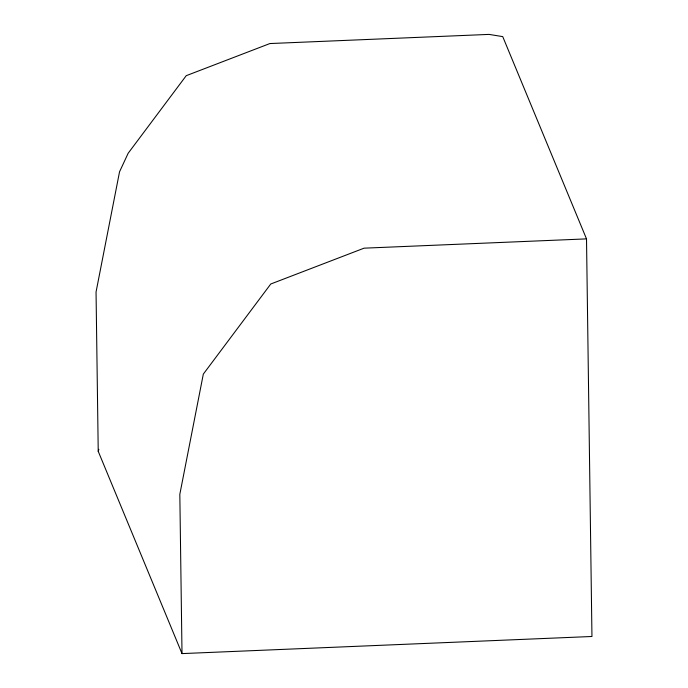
<?xml version="1.0" encoding="UTF-8"?>
<svg xmlns="http://www.w3.org/2000/svg" width="688" height="688" viewBox="0 0 688 688"><rect width="100%" height="100%" fill="white"/><g stroke="black" fill="none" stroke-linecap="round" stroke-linejoin="round"><path stroke-width="1.03" d="M98.229 451.328L96.045 292.03L119.531 171.828L128.149 153.278L186.233 75.68L269.894 43.55L489.022 34.4L502.73 36.61L586.511 238.882L591.955 636.486L182.01 653.6L98.229 451.328L98.857 449.316M586.511 238.882L364.072 248.17L270.762 284.006L203.321 374.1L179.826 494.302L182.01 653.6"/></g></svg>
